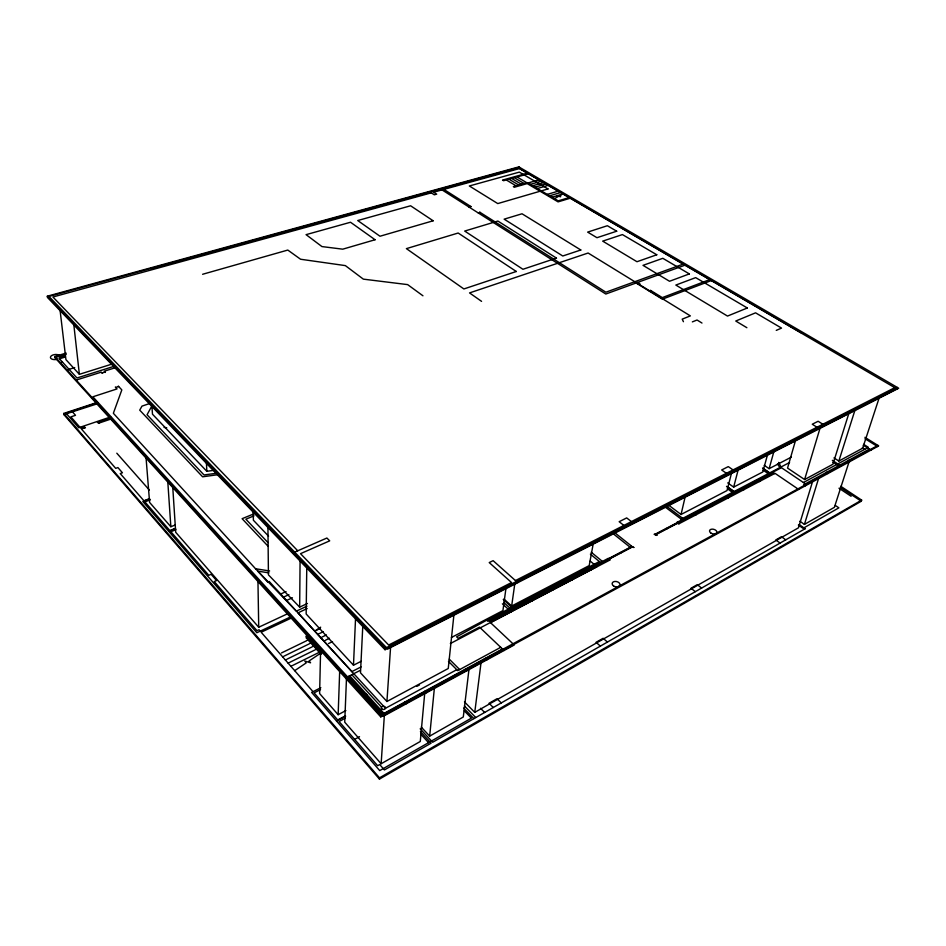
<?xml version="1.0" encoding="UTF-8"?>
<svg xmlns="http://www.w3.org/2000/svg" width="946" height="946" viewBox="0 0 946 946"><rect width="100%" height="100%" fill="white"/><g stroke="black" fill="none" stroke-linecap="round" stroke-linejoin="round"><path stroke-width="1.42" d="M307.45 603.489L299.669 607.119L300.083 560.15M306.776 566.961L306.161 613.989L353.485 665.215L361.23 661.266M320.611 649.725L319.618 693.548L338.148 714.691L345.869 710.588M338.148 714.691L339.697 670.749M346.484 678.235L344.734 722.2L381.143 763.741L420.284 741.475L424.86 691.786M353.485 665.215L355.53 618.779M362.767 626.323L360.497 672.819L386.926 701.483L448.25 668.503L454.033 613.765M864.94 437.324L878.692 445.897L380.765 716.902L380.848 715.614L54.809 356.5L66.125 353.083M385.14 648.329L897.352 387.458L896.95 388.652L385.046 649.736L385.14 648.329L47.3 296.204L518.834 166.898L898.7 388.238L387.789 648.991L48.956 296.417L519.449 167.265M840.769 486.291L861.652 500.115L861.274 501.238L379.441 779.102L379.523 777.837L63.749 413.426L97.355 402.357M381.143 763.741L384.36 715.211M386.926 701.483L390.663 646.047M469.181 667.699L463.292 716.997L429.673 736.13L434.391 687.99M801.439 332.921L518.715 167.95L518.834 166.898M812.898 480.473L798.448 527.809L474.75 712.373L481.159 661.715M506.063 587.537L502.929 610.608L451.396 637.498M504.041 599.102L511.656 606.043L514.908 583.032M593.461 542.531L589.192 565.59L511.656 606.043M382.929 715.779L383.544 712.906L349.701 675.787M383.981 715.921L384.584 713.059L502.492 648.991M668.29 504.904L681.049 514.47L685.389 495.87M731.731 472.267L727.025 490.56L681.049 514.47M727.711 482.898L733.67 487.107L738.424 468.861M767.478 454.908L762.783 471.971L733.67 487.107M764.25 465.349L769.133 468.672L774.266 450.225M795.728 439.76L787.557 468.081L804.608 479.539L832.882 464.273L849.212 412.255M804.608 479.539L820.454 426.8M799.867 521.222L804.419 524.415L818.55 478.57M833.982 457.911L838.842 461.057L855.279 409.169M849.461 460.607L834.384 507.328L804.419 524.415M879.52 396.823L862.669 448.191L838.842 461.057M152.01 405.704L147.056 414.75L204.017 474.963L215.712 473.355M294.691 670.667L306.161 662.933L304.837 661.065L310.572 662.768L309.011 661.018L320.256 653.438M320.682 627.174L314.699 631.1L315.526 630.698M379.523 777.837L861.652 500.115M805.389 528.566L432.677 742.255L420.19 728.798M554.462 198.648L558.034 196.685L556.768 195.94L560.671 196.673L559.393 195.94L562.468 194.131M354.655 739.37L359.527 736.698M380.848 715.614L877.9 445.4L877.521 446.524L864.987 438.708M384.277 714.49L405.385 703.008M406.224 702.547L425.806 691.893M426.634 691.443L466.142 669.957M466.934 669.52L485.274 659.539M486.043 659.125L503.284 649.748M803.426 482.519L836.56 464.592M837.801 463.918L868.404 447.34L863.639 444.348M500.741 647.324L457.722 670.643L448.475 661.384M869.386 449.066L803.615 484.79L805.235 485.877M456.776 669.697L385.495 708.27L297.978 612.854L255.538 568.735L113.354 413.284L121.833 389.882L118.274 386.122M416.902 686.347L419.445 684.975M345.349 718.168L339.07 721.526L377.643 765.716L379.701 764.545L384.407 769.938L431.116 743.154L420.402 731.589M345.231 715.933L337.698 719.953L314.084 692.886L320.528 689.575M336.563 721.041L345.68 716.169M364.447 695.452L366.599 694.317M365.05 696.114L367.19 694.979M490.359 621.427L510.604 610.82M511.325 610.442L531.096 600.071M531.806 599.705L551.128 589.571M551.825 589.204L570.698 579.307M571.384 578.952L589.843 569.279M590.505 568.924L608.55 559.464M609.2 559.121L632.235 547.048M655.874 534.667L677.643 523.244M678.235 522.937L694.459 514.435M695.05 514.127L710.943 505.791M711.51 505.495L727.072 497.336M727.64 497.04L742.882 489.047M743.426 488.763L758.373 480.935M758.905 480.651L773.544 472.976M450.343 643.564L596.902 566.63L590.221 561.084M486.871 620.328L599.35 561.546M681.262 519.141L789.591 462.499M608.574 558.613L631.609 546.552M655.235 534.171L677.005 522.771M608.893 558.873L631.916 546.8M655.554 534.419L677.324 523.008M769.133 468.672L791.353 457.119M347.572 676.887L360.414 670.276M320.824 687.683L311.624 692.413L379.736 770.6L471.392 718.144L464.273 710.836M351.841 671.636L361.053 666.918M515.452 580.56L894.786 387.671M290.895 666.315L291.687 665.925M292.491 665.523L317.679 653.071M318.459 652.693L319.228 652.314M288.116 663.146L288.92 662.744M289.713 662.354L314.876 649.973M315.657 649.595L316.437 649.216M328.546 643.552L332.519 641.601M323.792 641.033L324.632 640.619M325.471 640.217L329.445 638.266M285.361 659.977L286.165 659.587M286.957 659.208L312.097 646.898M312.866 646.508L313.646 646.13M320.741 637.71L321.581 637.297M322.42 636.895L326.394 634.955M282.618 656.843L283.422 656.453M284.214 656.063L309.318 643.824M310.099 643.446L310.867 643.067M317.714 634.399L318.554 633.986M319.381 633.583L323.355 631.668M281.482 652.941L306.563 640.773M307.344 640.395L308.112 640.016M308.55 635.062L305.901 636.351L321.652 653.781M308.692 636.563L306.114 637.805L320.895 654.159M316.366 630.296L320.327 628.38M307.202 608.538L297.978 612.854L351.9 671.613M291.486 616.473L256.839 632.732L142.822 501.51L149.681 498.885M291.746 617.868L261.155 632.235L313.031 691.68M172.763 487.427L175.696 532.279L258.719 627.233L288.116 613.516M306.977 606.161L296.382 611.116L269.232 581.494L267.789 582.133L257.702 571.1L268.912 572.886M287.229 600.166L292.432 597.777M283.552 597.115L288.885 594.667M280.714 594.017L286.035 591.581M294.691 552.121L326.89 538.026L329.705 540.84L300.521 553.67L388.664 645.03L511.538 582.547L489.224 562.574L493.114 560.671L517.793 582.653M776.264 330.379L781.55 328.096L755.57 312.83L735.74 321.025L746.879 327.706M254.048 515.842L245.865 519.2L268.002 542.614M253.776 513.903L242.105 518.692L268.226 546.386M174.915 528.518L169.842 530.552L144.892 501.888L150.39 499.784M168.731 531.321L175.566 528.578M692.354 321.888L697.048 320.008L701.979 323.047M175.921 529.677L170.859 531.711L208.782 575.286L211.1 574.281L216.575 580.548L214.245 581.565L257.028 630.698L259.003 629.776L260.197 631.148M145.98 456.871L149.61 502.432L170.848 526.733L174.951 525.101M149.433 498.684L143.934 500.789L120.237 473.568L122.448 472.764L117.907 467.56L115.708 468.365L81.474 429.035L85.424 427.687M709.689 279.626L662.318 297.612L650.387 290.28M711.297 280.572L662.366 299.184L636.067 282.996M649.358 291.179L650.907 290.611M684.939 265.187L605.807 294.029L442.03 189.898M637.876 284.119L639.425 283.552M683.13 264.123L605.878 292.208L479.657 212.117M84.584 426.729L80.635 428.065L70.867 416.855L75.514 415.318L72.57 411.959M97.414 422.389L111.179 417.73M98.266 423.335L111.38 418.889M149.61 403.54L141.971 406.13L139.724 410.138L202.61 476.808L217.663 474.726M110.647 416.938L78.707 427.734L66.043 413.154L96.35 403.173M63.749 413.426L63.89 414.596L98.254 403.481M115.684 387.47L118.64 386.5M102.073 372.996L105.018 372.074M114.525 366.161L76.969 377.998L59.101 358.368A4.884 2.542 -5.4 0 0 60.047 357.281L65.369 355.661M76.212 380.079L101.281 372.156L102.428 373.374M115.471 367.675L104.214 371.222L105.373 372.44M59.953 309.2L65.936 359.634L79.381 374.309L112.539 363.914M69.082 369.33L74.722 367.58M67.166 370.111L69.212 369.472M60.414 362.673L62.46 362.058M59.48 358.782L65.097 357.08M54.809 356.5L54.951 357.659L66.255 354.242M569.114 197.584L558.199 200.859L527.336 182.625L513.382 186.599L514.435 187.225L527.182 183.595L558.081 201.876L570.213 198.222M552.05 197.217L561.983 194.273M547.249 194.391L557.182 191.459M549.65 195.798L559.583 192.866M478.25 212.921L480.083 212.389M468.897 206.973L470.73 206.441M537.328 188.526L547.249 185.653M532.633 185.759L542.543 182.909M534.975 187.142L544.896 184.281M530.304 184.375L540.201 181.537M202.598 274.281L287.809 250.063L300.568 259.239L345.361 265.613L363.347 279.141L407.643 284.616L422.945 295.791M527.974 183.004L537.872 180.178M527.3 173.177L502.527 180.083L503.556 180.71L528.341 173.78M151.384 268.889L518.715 167.95M431.281 192.854L52.917 297.009L297.742 550.785M151.951 406.851L152.495 414.218L206.831 471.297L214.103 470.304M164.048 427.403L166.756 427.769M383.544 712.906L384.584 713.059M255.538 568.735L269.622 570.982M897.139 389.043L519.437 168.589L433.646 192.204L436.685 194.155L434.32 194.805L429.768 191.884M517.84 177.446L526.851 182.767M515.168 178.191L524.179 183.524M512.484 178.936L521.494 184.293M509.799 179.693L518.798 185.061M507.091 180.45L516.09 185.83M637.616 282.44L639.945 283.871M863.249 445.211L870.994 450.083M862.326 447.836L864.715 449.35M822.854 424.246L818.124 421.266L812.247 424.234L816.977 427.237M443.851 189.389L471.155 206.713M848.609 460.347L850.229 461.388M848.124 460.619L849.733 461.66M832.338 460.371L839.741 465.172M832.847 462.18L838.499 465.846M826.709 472.243L828.329 473.307M826.213 472.515L827.821 473.579M840.332 487.356L861.274 501.238M838.984 488.219L851.116 496.272M780.663 467.17L805.365 483.832M835.377 505.483L838.865 507.836L803.048 528.341L798.377 525.065M798.684 489.449L775.022 473.343L678.589 523.966L676.697 522.535L780.344 468.282L777.47 463.883M772.598 472.326L774.49 473.615M762.559 467.998L769.725 472.882M763.162 468.601L770.363 473.508M763.044 470.103L769.039 474.194M757.959 479.989L759.851 481.301M757.427 480.272L759.319 481.585M733.044 469.914L728.29 466.615L721.668 469.961L726.41 473.284M481.573 301.36L469.535 292.917L588.116 253.02L690.367 315.893L682.208 319.145L683.438 321.711M799.134 524.486L805.141 528.708M742.48 488.101L744.372 489.425M741.936 488.384L743.828 489.709M726.954 486.421L734.12 491.506M726.516 486.445L734.628 492.204M727.45 488.81L733.245 492.937M726.694 496.366L728.586 497.714M726.126 496.662L728.018 498.01M785.748 539.823L781.42 536.725L775.779 539.941L780.107 543.063M710.564 504.809L712.456 506.181M709.997 505.105L711.889 506.488M694.104 513.418L695.996 514.825M693.524 513.725L695.405 515.132M665.866 505.684L683.532 518.964M664.671 506.654L682.042 519.732M677.289 522.227L679.181 523.658M666.197 528.436L666.824 528.92M631.408 521.601L626.678 517.911L619.157 521.707L623.875 525.42M701.613 588.057L697.285 584.652L690.994 588.235L695.322 591.664M614.545 532.539L631.609 546.138M612.121 532.87L630.19 547.296M620.174 552.547L620.801 553.043M607.616 558.696L609.496 560.233M591.226 552.216L602.401 561.427M590.387 554.143L600.438 562.456M589.571 568.144L591.439 569.717M588.897 568.487L590.777 570.06M570.45 578.148L572.318 579.756M569.764 578.514L571.644 580.111M550.891 588.388L552.76 590.02M550.194 588.755L552.062 590.387M607.438 642.062L603.134 638.29L596.063 642.31L600.367 646.118M530.883 598.865L532.74 600.533M530.162 599.244L532.03 600.911M503.26 599.421L511.857 607.273M503.639 602.354L510.048 608.219M510.402 609.591L512.259 611.293M509.669 609.969L511.526 611.672M502.385 603.82L511.006 611.719M489.437 620.564L491.281 622.302M504.076 650.505L479.492 627.127L458.148 638.313L456.611 636.824L486.717 620.186L487.947 621.345L608.266 558.353L610.146 559.902L490.536 622.693L514.246 644.971L383.367 716.264L92.874 396.8L117.044 388.912L115.317 387.08M485.251 658.357L486.847 659.894M484.482 658.771L486.067 660.32M501.274 702.925L497.04 698.716L489.047 703.268L493.28 707.513M466.142 668.739L467.726 670.312M465.361 669.165L466.934 670.738M449.255 659.125L459.697 669.567M480.521 708.27L484.659 712.456M464.474 701.885L474.75 712.373M464.403 705.929L475.767 717.553M463.599 708.057L473.899 718.617M299.669 607.119L268.428 574.837L267.931 526.768M425.854 690.627L427.415 692.259M425.026 691.077L426.599 692.708M385.046 649.736L47.454 297.446L47.3 296.204M268.546 536.145L253.386 520.229L253.221 511.455M405.444 701.719L407.005 703.386M404.604 702.18L406.165 703.848M421.254 727.084L429.673 736.13M420.603 734.049L428.562 742.657M351.829 674.699L381.51 707.17M348.636 676.343L365.523 694.884M366.126 695.547L383.236 714.336M54.951 357.659L380.765 716.902M309.295 638.254L321.037 651.203M98.124 422.153L98.975 423.099M116.807 453.205L149.35 490.028M83.863 426.977L84.702 427.935M63.89 414.596L379.441 779.102M778.653 462.405L781.337 467.62M73.682 323.508L79.381 374.309M167.714 480.521L170.848 526.733M206.429 462.464L206.831 471.297M257.951 580.986L258.719 627.233M57.292 359.232A4.884 2.542 -5.4 0 1 50.741 358.262A4.884 2.542 -5.4 0 1 53.863 354.715A4.884 2.542 -5.4 0 1 60.024 356.122M633.808 547.474L631.289 546.303L633.808 547.474M656.808 535.401L654.313 534.254L656.808 535.401M747.34 307.994L727.498 316.07L675.846 285.065L695.677 277.627L747.34 307.994M689.35 273.914L669.532 281.269L643.02 265.353L662.815 258.317L689.35 273.914M656.772 254.77L636.977 261.723L602.685 241.135L622.421 234.584L656.772 254.77M516.315 271.49L463.883 288.956L406.402 248.632L458.16 233.023L516.315 271.49M556.461 258.104L522.925 269.279L464.699 231.061L497.88 221.057L556.461 258.104M580.809 249.992L562.775 255.999L504.147 219.165L522.026 213.784L580.809 249.992M616.697 231.214L596.973 237.706L587.655 232.113L607.367 225.727L616.697 231.214M433.162 220.785L379.985 236.24L357.742 220.536L410.599 205.779L433.162 220.785M548.006 188.928L497.773 203.579L469.346 185.972L519.33 172.113L548.006 188.928M375.077 239.74L342.736 249.176L321.947 246.575L306.078 234.655L350.517 222.251L375.077 239.74M382.219 709.193A2.117 1.632 2.1 0 0 385.542 708.046A2.117 1.632 2.1 0 0 382.551 706.378A2.117 1.632 2.1 0 0 382.219 709.193M613.422 585.799A3.985 2.649 13.2 0 0 619.926 585.255A3.985 2.649 13.2 0 0 614.935 581.435A3.985 2.649 13.2 0 0 613.422 585.799M710.671 532.87A3.796 2.33 15.3 0 0 716.832 532.716A3.796 2.33 15.3 0 0 712.161 529.121A3.796 2.33 15.3 0 0 710.671 532.87"/></g></svg>
